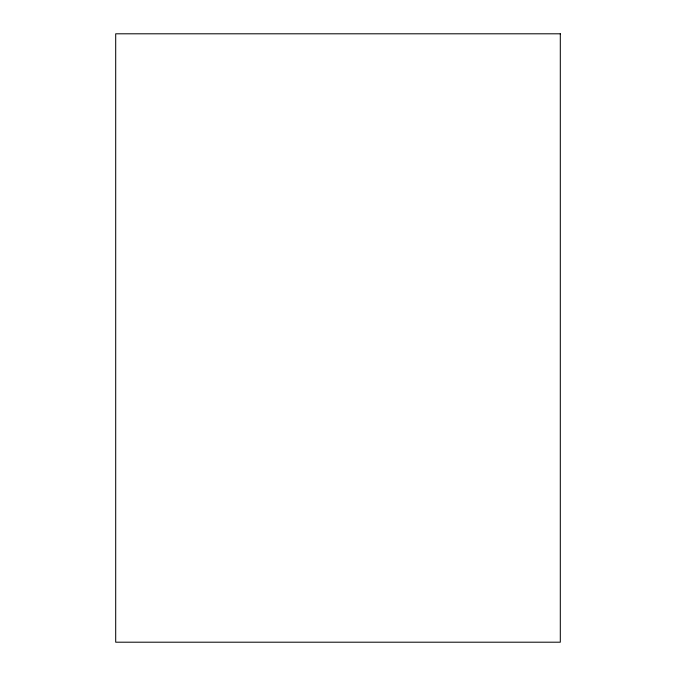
<?xml version="1.0" encoding="UTF-8"?>
<svg xmlns="http://www.w3.org/2000/svg" width="676" height="676" viewBox="0 0 676 676"><rect width="100%" height="100%" fill="white"/><g stroke="black" fill="none" stroke-linecap="round" stroke-linejoin="round"><path stroke-width="1.01" d="M560.303 33.8L115.697 33.8L115.697 642.2L560.303 642.2L560.303 33.8"/></g></svg>
